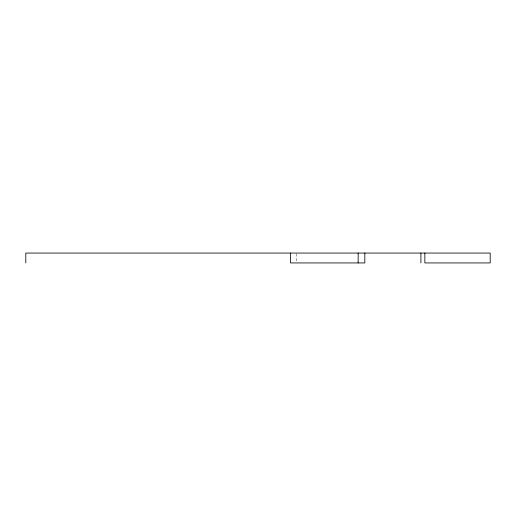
<?xml version="1.0" encoding="UTF-8"?>
<svg xmlns="http://www.w3.org/2000/svg" width="516" height="516" viewBox="0 0 516 516"><rect width="100%" height="100%" fill="white"/><g stroke="black" fill="none" stroke-linecap="round" stroke-linejoin="round"><path stroke-width="0.39" stroke-dasharray="2.58 1.94" d="M296.448 253.82L296.448 262.18"/><path stroke-width="0.77" d="M424.855 253.059L424.855 262.941L490.2 262.941L490.2 253.059L25.8 253.059L25.8 262.941M420.908 253.059L420.908 262.941M364.831 253.059L364.831 262.941L290.521 262.941L290.521 253.059M358.156 253.059L358.156 262.941"/></g></svg>
